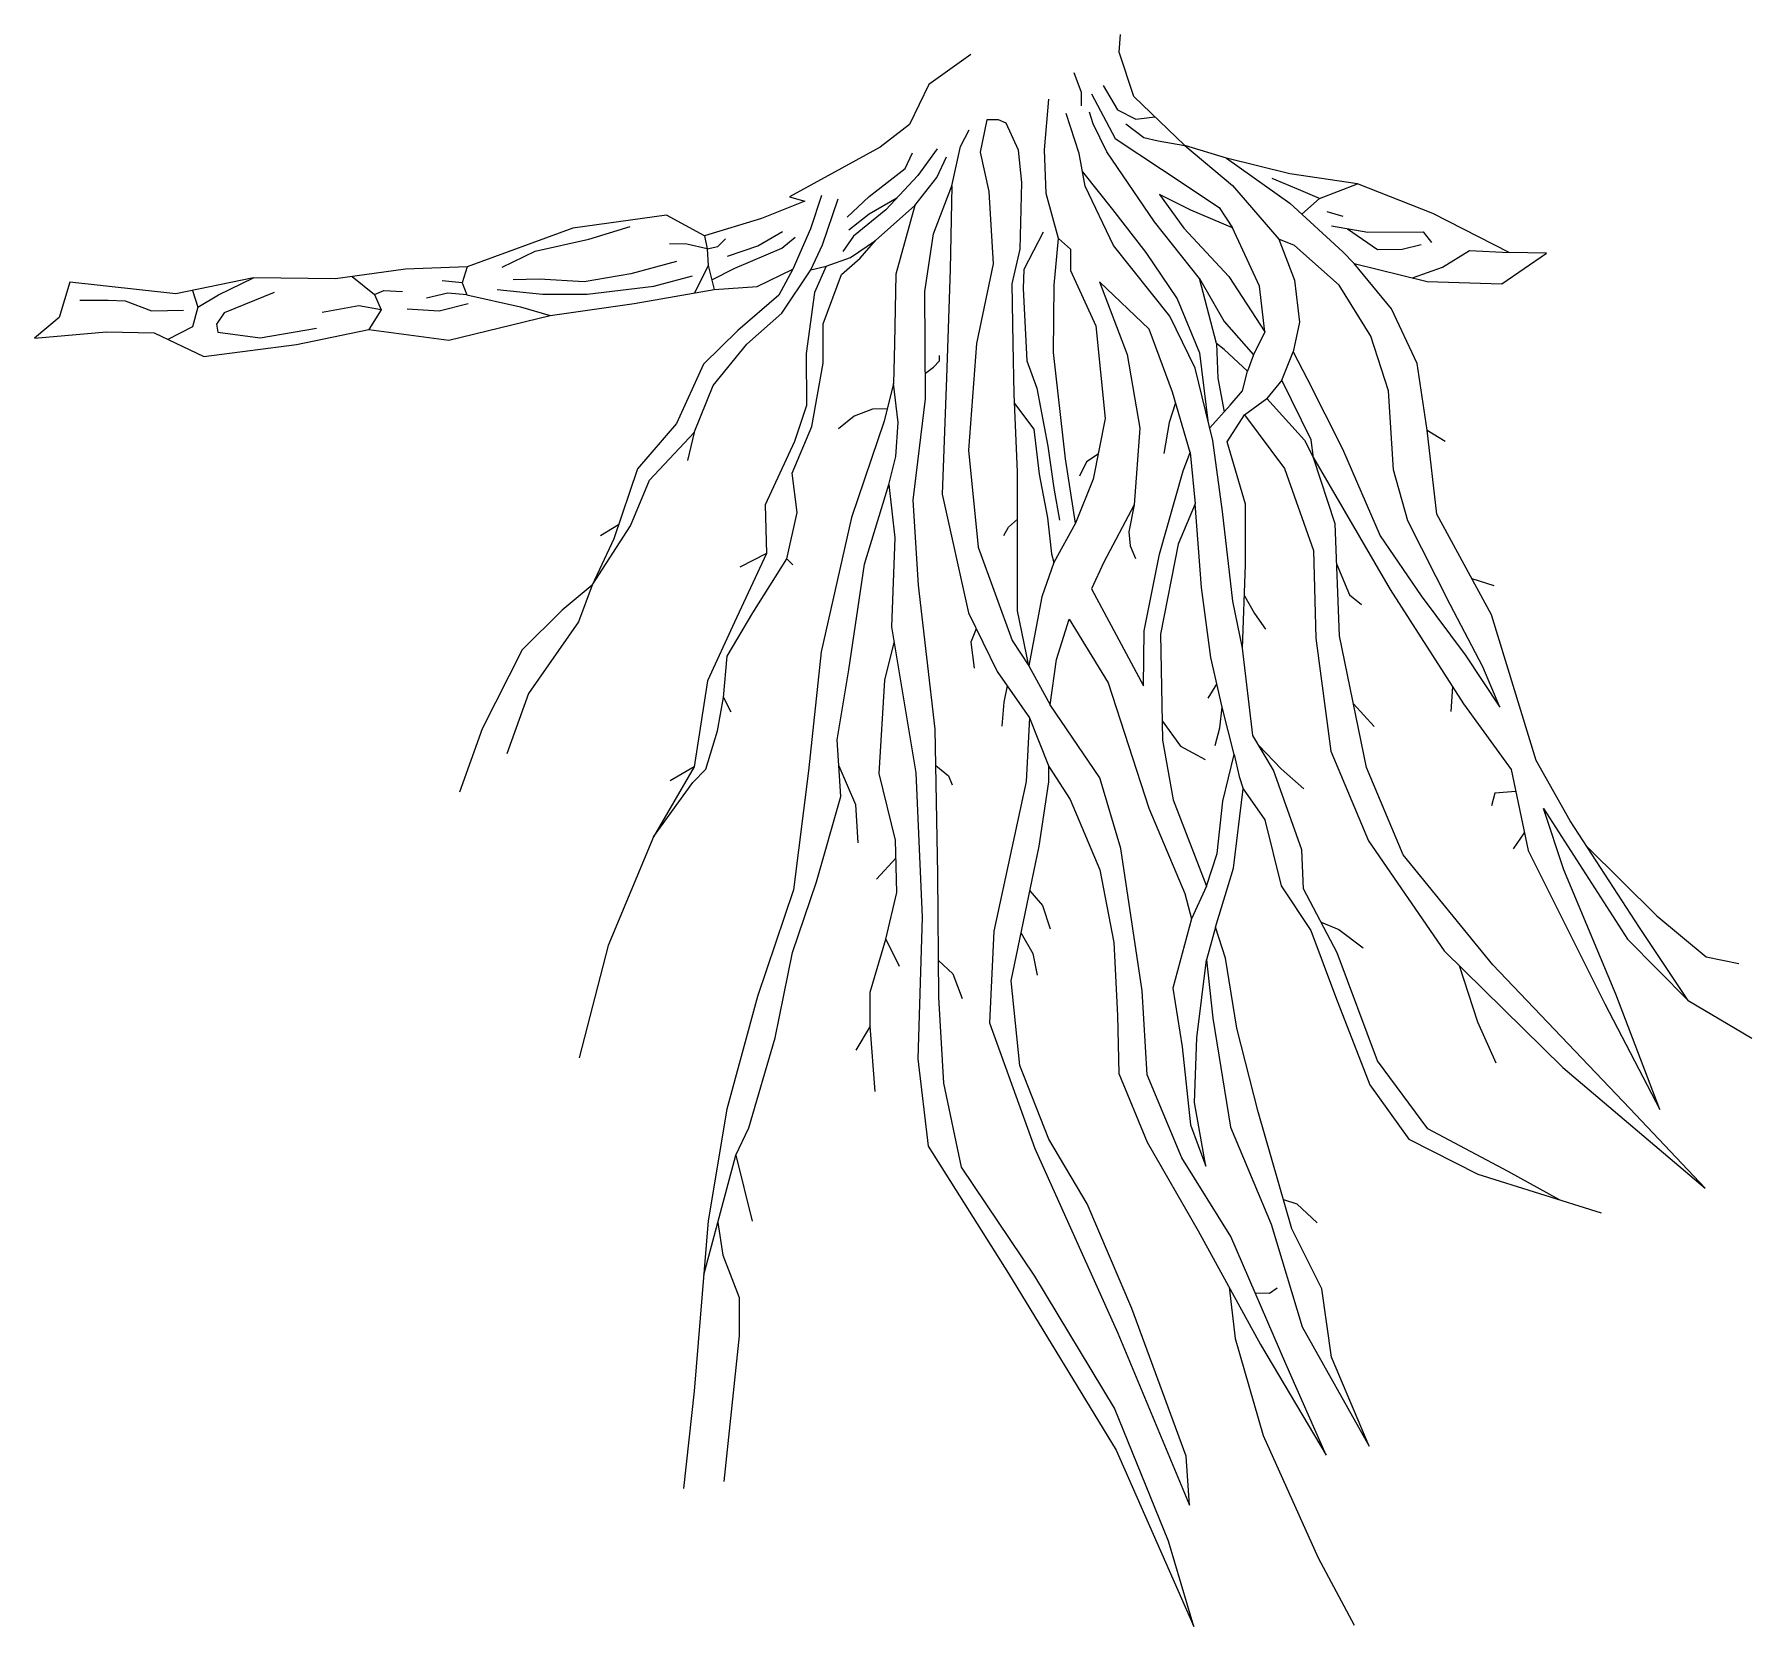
# Model space of a CAD drawing. Header units: feet. Extents: x 89 to 238, y -57 to 31.
# Drawn here: x 147.33 to 150.018, y -26.772 to -24.279 of the extents above; entities that cross this region are included whole.
import ezdxf

# ---------------------------------------------------------------- set-up
doc = ezdxf.new("R2010")
doc.units = ezdxf.units.FT
doc.header["$MEASUREMENT"] = 0
doc.layers.add('inner', color=1, linetype='Continuous')
doc.layers.add('outer', color=3, linetype='Continuous')

msp = doc.modelspace()

# ---------------------------------------------------------------- linework, layer by layer
at = {"layer": 'inner'}
for points in [[(148.9568, -24.3389), (148.9685, -24.3694), (148.9685, -24.3912)], [(148.9328, -24.5988), (148.9137, -24.5284), (148.9109, -24.46), (148.9178, -24.3806)], [(148.9846, -24.3722), (149.0215, -24.442), (149.094, -24.4899), (149.1844, -24.5501), (149.2054, -24.5818)], [(149.0027, -24.3592), (149.0252, -24.3971), (149.0543, -24.4116), (149.0842, -24.4084)], [(149.2209, -25.2403), (149.2058, -25.1666), (149.1899, -25.0264), (149.1745, -24.9151), (149.1469, -24.802), (149.1074, -24.7201), (149.019, -24.6094), (148.9749, -24.5169), (148.9654, -24.4657), (148.9448, -24.4032)], [(149.1539, -24.6611), (149.0833, -24.5727), (149.0085, -24.4632), (148.9874, -24.4189), (148.9816, -24.4007)], [(148.7659, -24.516), (148.7796, -24.4545), (148.7933, -24.4285)], [(149.0383, -24.4189), (149.0666, -24.4407), (149.0892, -24.4458), (149.1308, -24.453)], [(148.7432, -24.4585), (148.7127, -24.4998), (148.6624, -24.5537), (148.6122, -24.595), (148.5951, -24.6192)], [(148.6023, -24.5654), (148.6364, -24.533), (148.693, -24.489), (148.7046, -24.4648)], [(149.1308, -24.453), (149.2055, -24.5156), (149.278, -24.5999)], [(148.7081, -24.5469), (148.7423, -24.5034), (148.7576, -24.471)], [(149.1962, -24.473), (149.295, -24.5432), (149.3779, -24.6196), (149.3957, -24.6381)], [(148.9707, -24.4945), (149.0173, -24.5534), (149.0697, -24.6206), (149.1186, -24.693), (149.1539, -24.7779), (149.167, -24.8841)], [(149.3415, -24.5359), (149.3124, -24.5236), (149.2674, -24.5047)], [(149.3137, -24.5605), (149.3415, -24.5359), (149.4013, -24.5129)], [(148.5619, -24.5312), (148.5448, -24.5833), (148.5172, -24.6466)], [(148.545, -24.6475), (148.5637, -24.6084), (148.5879, -24.5366)], [(148.6046, -24.5852), (148.6366, -24.5599), (148.68, -24.5348)], [(149.3532, -24.5563), (149.3779, -24.5636)], [(148.0621, -24.6438), (148.1136, -24.6186), (148.1976, -24.5999), (148.2625, -24.5799)], [(148.3787, -24.5943), (148.383, -24.615), (148.3845, -24.6411), (148.3633, -24.6841)], [(148.383, -24.615), (148.3994, -24.6114), (148.4118, -24.599)], [(148.39, -24.6633), (148.4263, -24.6453), (148.4999, -24.6138), (148.5206, -24.5968)], [(148.4147, -24.6264), (148.4622, -24.6102), (148.5008, -24.5878)], [(148.9091, -24.5888), (148.8785, -24.647), (148.8778, -24.6768), (148.8836, -24.7902), (148.8989, -24.8331), (148.9163, -24.924), (148.9258, -24.9895), (148.9345, -25.0397)], [(149.3604, -24.5789), (149.4172, -24.589), (149.5037, -24.5883), (149.5168, -24.605)], [(149.3853, -24.5833), (149.4324, -24.6159), (149.471, -24.6152), (149.5008, -24.6079)], [(148.383, -24.615), (148.3512, -24.6076), (148.324, -24.6071)], [(148.5692, -24.6421), (148.6076, -24.6283), (148.6463, -24.6016)], [(149.487, -24.6603), (149.5342, -24.6436), (149.5764, -24.6174), (149.6385, -24.6204)], [(148.007, -24.6432), (147.9993, -24.6682), (148.0065, -24.6871), (148.0909, -24.7059), (148.1371, -24.7193)], [(148.335, -24.6348), (148.2634, -24.6539), (148.1904, -24.6663), (148.1198, -24.6624), (148.0792, -24.6634)], [(148.3845, -24.6411), (148.3939, -24.6787)], [(147.5771, -24.68), (147.5855, -24.7064), (147.577, -24.7371), (147.5386, -24.7566)], [(147.5855, -24.7064), (147.618, -24.6869), (147.6725, -24.6601)], [(147.8273, -24.6582), (147.8619, -24.6862), (147.8727, -24.7104), (147.8533, -24.7412)], [(147.8619, -24.6862), (147.877, -24.6801), (147.9061, -24.6815)], [(147.9993, -24.6682), (147.9681, -24.6648)], [(148.054, -24.6787), (148.125, -24.6858), (148.1952, -24.6858), (148.2992, -24.6734), (148.3598, -24.6572)], [(147.401, -24.6954), (147.4454, -24.6954), (147.472, -24.6965), (147.513, -24.7121), (147.5629, -24.7109)], [(147.7048, -24.6835), (147.6267, -24.7149), (147.615, -24.7329), (147.6168, -24.7454), (147.6833, -24.7544), (147.7713, -24.7392)], [(147.8727, -24.7104), (147.8374, -24.7039), (147.7802, -24.7144)], [(147.9133, -24.7087), (147.9634, -24.712), (148.0087, -24.7006)], [(148.0065, -24.6871), (147.9767, -24.6844), (147.9433, -24.692)], [(149.2561, -24.7449), (149.2383, -24.7811)], [(148.7246, -24.8094), (148.7375, -24.8), (148.7466, -24.79), (148.7466, -24.7819)], [(149.1801, -24.7629), (149.1822, -24.8174), (149.1923, -24.8701)], [(149.2825, -24.8204), (149.3002, -24.7761)], [(149.1697, -24.8952), (149.2016, -24.8597), (149.2211, -24.8374), (149.2288, -24.8065)], [(148.6674, -24.984), (148.6785, -24.9402), (148.6818, -24.8869), (148.6744, -24.8259)], [(148.6647, -24.8655), (148.6419, -24.8659), (148.6131, -24.877), (148.5887, -24.8969)], [(148.8641, -24.8572), (148.8945, -24.8971), (148.9025, -24.9677), (148.9156, -25.036), (148.9222, -25.0927), (148.9258, -25.1058)], [(149.1162, -24.8561), (149.1061, -24.8866), (149.098, -24.9353)], [(149.2242, -24.8746), (149.2592, -24.8493)], [(148.3627, -24.9025), (148.3522, -24.9465)], [(149.5099, -24.8986), (149.5382, -24.916)], [(148.9949, -24.9362), (148.9768, -24.9486), (148.9658, -24.9706)], [(149.1389, -24.9336), (149.1469, -25.0143)], [(149.0514, -25.0156), (149.043, -25.0578), (149.0454, -25.0797), (149.0535, -25.0997)], [(148.2442, -25.047), (148.2157, -25.0641)], [(148.8473, -25.0637), (148.8545, -25.0506), (148.8689, -25.0382)], [(148.9594, -25.0444), (148.9258, -25.1058), (148.9069, -25.1596), (148.8867, -25.2679)], [(148.4758, -25.0919), (148.4339, -25.1135)], [(148.5078, -25.1005), (148.5172, -25.1097)], [(149.3685, -25.109), (149.3886, -25.1565), (149.4075, -25.172)], [(149.5801, -25.1313), (149.6147, -25.1421)], [(149.224, -25.1582), (149.2399, -25.1861), (149.257, -25.2102)], [(148.8041, -25.2099), (148.7956, -25.2309), (148.8007, -25.2716)], [(148.6458, -25.9342), (148.638, -25.8322), (148.638, -25.779), (148.6624, -25.6959), (148.6801, -25.6227), (148.6779, -25.5407), (148.6524, -25.4365), (148.6613, -25.2902), (148.6756, -25.2311)], [(148.8867, -25.2679), (148.9199, -25.3289)], [(148.8527, -25.2992), (148.8473, -25.3247), (148.8443, -25.3625)], [(149.1675, -25.3186), (149.1808, -25.2967)], [(148.4083, -25.3173), (148.4201, -25.34)], [(149.5498, -25.3004), (149.5471, -25.3393)], [(148.8877, -25.3493), (148.9177, -25.4253)], [(149.1781, -25.3928), (149.1857, -25.3651), (149.189, -25.3324)], [(149.3946, -25.3271), (149.4274, -25.3626)], [(149.0953, -25.354), (149.1239, -25.3934), (149.1628, -25.4146)], [(149.2078, -25.4066), (149.2158, -25.4414), (149.2221, -25.4607)], [(149.2465, -25.3924), (149.2817, -25.4293), (149.3171, -25.4605)], [(148.3627, -25.4259), (148.325, -25.4477)], [(148.5892, -25.4245), (148.615, -25.485), (148.6186, -25.5452)], [(148.741, -25.424), (148.761, -25.44), (148.7663, -25.4541)], [(149.6488, -25.4648), (149.6161, -25.467), (149.6111, -25.4872)], [(149.6453, -25.5545), (149.6626, -25.5296)], [(149.7597, -25.5503), (149.8695, -25.6595), (149.9472, -25.7237), (149.9979, -25.7339)], [(148.6787, -25.5685), (148.648, -25.6017)], [(148.8882, -25.6204), (148.9077, -25.6429), (148.92, -25.6799)], [(149.1646, -25.6128), (149.1413, -25.664)], [(149.344, -25.6694), (149.3719, -25.6809), (149.4102, -25.7092)], [(148.6624, -25.6959), (148.6835, -25.738)], [(148.8745, -25.6864), (148.8926, -25.7182), (148.8995, -25.7524)], [(149.179, -25.6771), (149.1646, -25.7282)], [(148.745, -25.7292), (148.7677, -25.7502), (148.7821, -25.789)], [(149.5602, -25.7373), (149.5891, -25.8251), (149.6178, -25.8893)], [(148.638, -25.8322), (148.6159, -25.8699)], [(148.4276, -26.0343), (148.4536, -26.1372)], [(149.2852, -26.1037), (149.306, -26.1105), (149.338, -26.1403)], [(148.3996, -26.1393), (148.4073, -26.1907), (148.4328, -26.2572), (148.4328, -26.317), (148.4088, -26.545)], [(149.2, -26.241), (149.2096, -26.3211), (149.2534, -26.4729), (149.3396, -26.6645), (149.3957, -26.7699)], [(149.2409, -26.2498), (149.2631, -26.2501), (149.2755, -26.2421)]]:
    msp.add_lwpolyline(points, dxfattribs=at)
at = {"layer": 'outer'}
for points in [[(149.9185, -25.7919), (149.8424, -25.6778), (149.7338, -25.5104), (149.6806, -25.4162), (149.6108, -25.1879), (149.5254, -25.0305), (149.5099, -24.8986), (149.4944, -24.7944), (149.4545, -24.709), (149.3957, -24.6381), (149.5099, -24.6658), (149.6273, -24.6698), (149.6972, -24.6215), (149.6385, -24.6204), (149.5188, -24.5594), (149.4013, -24.5129), (149.2949, -24.4973), (149.1962, -24.473), (149.1308, -24.453), (149.051, -24.3765), (149.0278, -24.3067), (149.03, -24.279)], [(148.7959, -24.3105), (148.7301, -24.3578), (148.6996, -24.4203), (148.654, -24.4557), (148.5121, -24.5334), (148.5358, -24.5402), (148.4682, -24.5672), (148.3787, -24.5943), (148.3195, -24.5622), (148.1726, -24.5824), (148.007, -24.6432), (147.9107, -24.6466), (147.8009, -24.6618), (147.6725, -24.6601), (147.5509, -24.6855), (147.3854, -24.6669), (147.3685, -24.7226), (147.3296, -24.7547), (147.4428, -24.7446), (147.5171, -24.7463), (147.5948, -24.7835), (147.7401, -24.7649), (147.8533, -24.7412), (147.9783, -24.7581), (148.1371, -24.7193), (148.2689, -24.7007), (148.3939, -24.6787), (148.4614, -24.6737), (148.5172, -24.6466), (148.4952, -24.6872), (148.431, -24.7429), (148.377, -24.7953), (148.3347, -24.8882), (148.2739, -24.9592), (148.2368, -25.069), (148.203, -25.1416), (148.1557, -25.1805), (148.0932, -25.243), (148.0307, -25.3663), (147.9952, -25.4659)], [(148.3776, -26.2216), (148.4276, -26.0343), (148.4482, -25.9912), (148.4895, -25.8502), (148.5165, -25.7165), (148.5542, -25.6061), (148.5922, -25.4725), (148.5867, -25.3835), (148.6045, -25.2741), (148.6291, -25.1085), (148.6674, -24.984), (148.677, -25.0674), (148.6715, -25.207), (148.7098, -25.4355), (148.7194, -25.6613), (148.7126, -25.883), (148.729, -26.0198), (148.8549, -26.2196), (149.0232, -26.496), (149.145, -26.7724), (149.1053, -26.6383), (149.0204, -26.4303), (148.8959, -26.2237), (148.781, -26.0527), (148.7536, -25.9213), (148.7454, -25.7872), (148.744, -25.5943), (148.7399, -25.3671), (148.7139, -25.1413), (148.7057, -25.0086), (148.7249, -24.8499), (148.7235, -24.6816), (148.7372, -24.5913), (148.7659, -24.516), (148.7632, -24.6474), (148.7577, -24.817), (148.7509, -24.999), (148.7919, -25.1851), (148.8371, -25.2768), (148.8877, -25.3493), (148.8822, -25.4492), (148.8316, -25.6832), (148.8248, -25.8269), (148.8959, -26.0239), (149.0259, -26.3126), (149.1381, -26.5822), (149.1326, -26.5056), (149.0478, -26.2743), (148.978, -26.1101), (148.9178, -26.0089), (148.8727, -25.8939), (148.859, -25.7612), (148.9028, -25.5505), (148.9177, -25.4497), (148.9177, -25.4253), (148.951, -25.4774), (148.9975, -25.5871), (149.0197, -25.7013), (149.0252, -25.8154), (149.0274, -25.9063), (149.0718, -26.0138), (149.1516, -26.1524), (149.2491, -26.3308), (149.3522, -26.5037), (149.289, -26.3608), (149.2026, -26.1613), (149.1261, -26.0382), (149.0718, -25.9085), (149.064, -25.7767), (149.0308, -25.5539), (148.9975, -25.443), (148.9199, -25.3289), (148.9299, -25.2579), (148.9499, -25.1948), (149.0108, -25.2945), (149.0746, -25.4909), (149.1309, -25.6244), (149.1413, -25.664), (149.1121, -25.7725), (149.1267, -25.8643), (149.1395, -25.9868), (149.1638, -26.0514), (149.1458, -25.9518), (149.1494, -25.8503), (149.1646, -25.7282), (149.1745, -25.8198), (149.2024, -25.9904), (149.2661, -26.1421), (149.3146, -26.3028), (149.4196, -26.4896), (149.3604, -26.3504), (149.3451, -26.2436), (149.2984, -26.1493), (149.2454, -25.9662), (149.2122, -25.8351), (149.1943, -25.7255), (149.179, -25.6771), (149.2068, -25.5846), (149.2221, -25.4607), (149.2562, -25.5092), (149.2814, -25.6124), (149.328, -25.6825), (149.3666, -25.7857), (149.4205, -25.924), (149.4816, -26.0092), (149.5893, -26.064), (149.7823, -26.1242)], [(148.299, -25.5354), (148.3606, -25.4504), (148.3806, -25.4298), (148.3989, -25.3697), (148.4083, -25.3173), (148.4142, -25.2525), (148.4542, -25.1848), (148.5078, -25.1005), (148.5237, -25.0275), (148.5161, -24.9662), (148.5467, -24.8932), (148.5644, -24.7937), (148.5644, -24.7324), (148.5932, -24.6552), (148.6227, -24.6293), (148.6463, -24.6016), (148.7081, -24.5469), (148.6781, -24.6547), (148.6763, -24.7636), (148.6744, -24.8259), (148.6599, -24.8847), (148.609, -25.0354), (148.5613, -25.246), (148.5414, -25.4322), (148.5181, -25.6184), (148.4616, -25.7858), (148.4139, -25.962), (148.3846, -26.1369), (148.3626, -26.4038), (148.3457, -26.5559)], [(148.203, -25.1416), (148.2631, -25.0488), (148.2927, -24.977), (148.3627, -24.9025), (148.3923, -24.8288), (148.4453, -24.7642), (148.5001, -24.7157), (148.545, -24.6475), (148.5692, -24.6421), (148.5512, -24.6834), (148.5378, -24.7786), (148.5387, -24.8603), (148.5198, -24.9168), (148.474, -25.0156), (148.4758, -25.0919), (148.4255, -25.1996), (148.3834, -25.2912), (148.3627, -25.4259), (148.299, -25.5354), (148.228, -25.706), (148.1823, -25.8819)], [(149.7173, -26.1039), (149.6369, -26.0595), (149.5112, -25.9931), (149.4322, -25.8862), (149.3693, -25.7175), (149.3164, -25.6169), (149.3137, -25.5559), (149.2697, -25.4311), (149.2373, -25.3772), (149.2209, -25.2403), (149.2259, -25.1095), (149.2259, -25.0149), (149.1971, -24.9169), (149.2242, -24.8746), (149.2867, -24.9591), (149.3323, -25.0875), (149.3357, -25.2243), (149.3593, -25.4017), (149.4184, -25.5419), (149.5367, -25.7142), (149.7225, -25.8967), (149.9455, -26.0859), (149.8273, -25.9609), (149.6127, -25.7362), (149.4725, -25.5639), (149.4151, -25.4271), (149.3728, -25.221), (149.3661, -25.0453), (149.3323, -24.9422), (149.4522, -25.1483), (149.5671, -25.3274), (149.6414, -25.4304), (149.6685, -25.5571), (149.7884, -25.797), (149.8746, -25.9626), (149.8053, -25.7818), (149.7242, -25.5875), (149.6921, -25.4912), (149.8239, -25.6957), (149.9185, -25.7919), (150.0182, -25.8511)], [(148.203, -25.1416), (148.1813, -25.1991), (148.1033, -25.3113), (148.0691, -25.4058)]]:
    msp.add_lwpolyline(points, dxfattribs=at)
for points in [[(148.8703, -24.4606), (148.8511, -24.4181), (148.8388, -24.4127), (148.821, -24.4127), (148.8101, -24.4633), (148.8238, -24.5249), (148.8306, -24.6384), (148.8046, -24.763), (148.7923, -24.9299), (148.8073, -25.0818), (148.8607, -25.2282), (148.8867, -25.2679), (148.8689, -25.1817), (148.8689, -25.0886), (148.8689, -24.9641), (148.8634, -24.8423), (148.8621, -24.763), (148.8607, -24.6699), (148.873, -24.6152), (148.8758, -24.5112)], [(149.0911, -24.5299), (149.1294, -24.5824), (149.1995, -24.6583), (149.2561, -24.7449), (149.2478, -24.6731), (149.2054, -24.5818), (149.14, -24.5541)], [(148.9516, -24.6155), (148.9516, -24.6487), (148.9915, -24.7352), (149.0059, -24.8804), (148.9871, -24.9757), (148.9594, -25.0444), (148.9439, -24.9435), (148.925, -24.7773), (148.9261, -24.672), (148.9328, -24.5988)], [(149.278, -24.5999), (149.3024, -24.6642), (149.3102, -24.7296), (149.3002, -24.7761), (149.3224, -24.8182), (149.3778, -24.928), (149.4365, -25.0643), (149.5008, -25.1585), (149.5695, -25.2505), (149.6238, -25.3325), (149.5972, -25.2693), (149.5463, -25.1718), (149.4798, -25.041), (149.4576, -24.9612), (149.4498, -24.8371), (149.4221, -24.7517), (149.3722, -24.6719), (149.3024, -24.6098)], [(148.9971, -24.6664), (149.0403, -24.7806), (149.0602, -24.8959), (149.0514, -25.0156), (149.0037, -25.1053), (148.9849, -25.1475), (149.0658, -25.2993), (149.0669, -25.2129), (149.0913, -25.0932), (149.1279, -24.9624), (149.1389, -24.9336), (149.1112, -24.8393), (149.0747, -24.7407)], [(149.2383, -24.7811), (149.2288, -24.8065), (149.1925, -24.7724), (149.1801, -24.7629), (149.1539, -24.6611), (149.1925, -24.7287)], [(149.2825, -24.8204), (149.2592, -24.8493), (149.3179, -24.9146), (149.3323, -24.9422), (149.3283, -24.914)], [(149.1469, -25.0143), (149.1203, -25.0775), (149.0926, -25.2182), (149.0959, -25.3845), (149.1125, -25.4776), (149.1646, -25.6128), (149.1812, -25.5618), (149.1901, -25.4798), (149.2078, -25.4066), (149.189, -25.3324), (149.1713, -25.2548), (149.1569, -25.1451)]]:
    msp.add_lwpolyline(points, close=True, dxfattribs=at)

doc.saveas('drawing.dxf')
